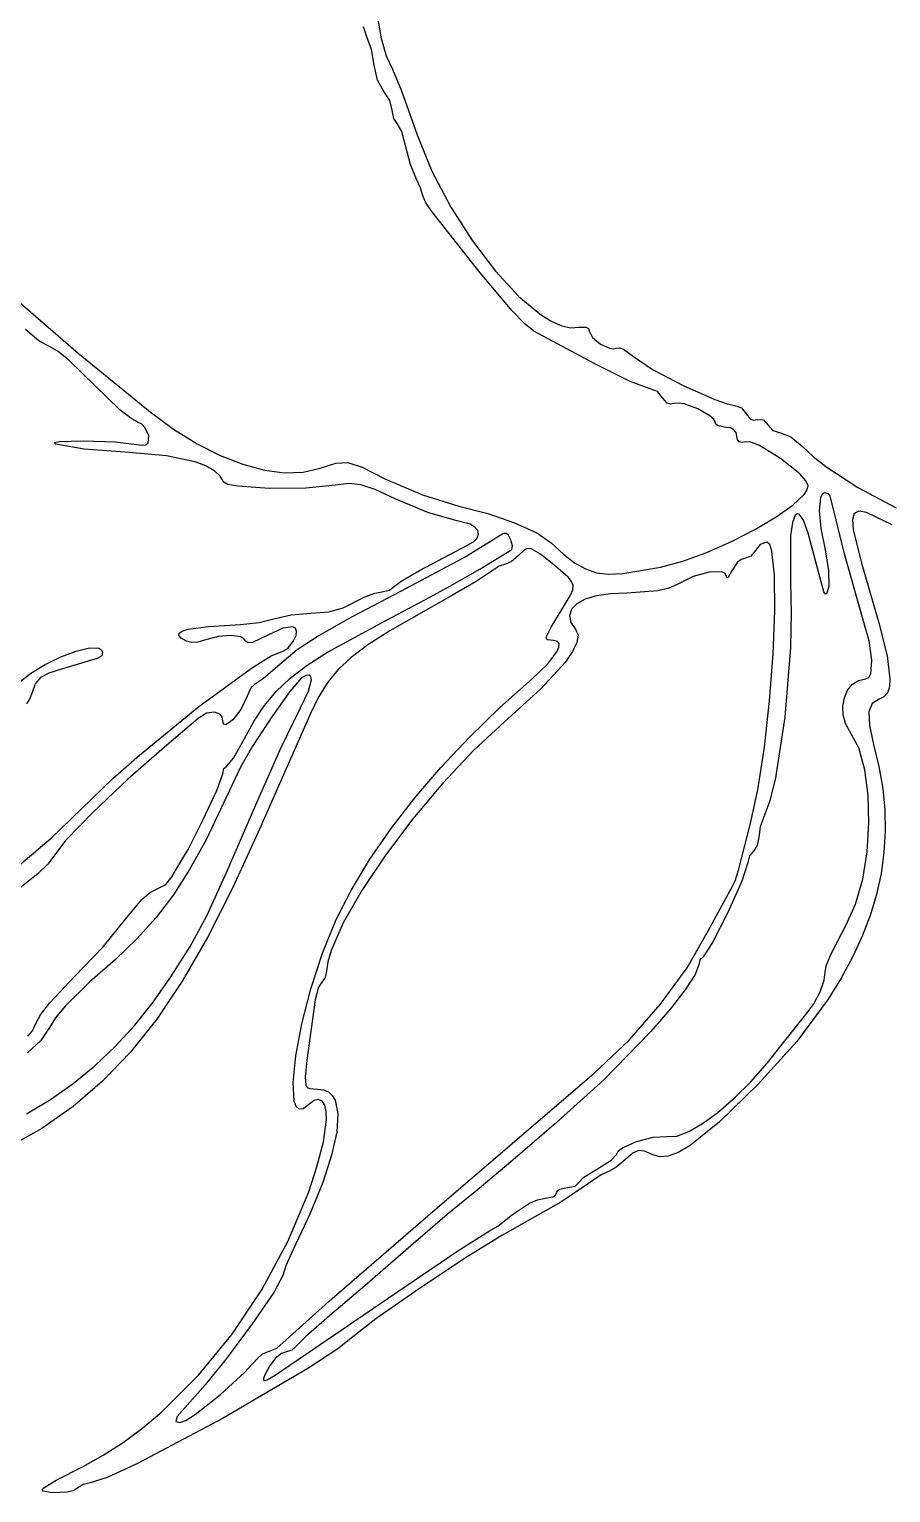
# Model space of a CAD drawing. Extents: x 56 to 1033, y 17 to 979.
# Drawn here: x 665 to 757.8, y 32.7 to 190.3 of the extents above; entities that cross this region are included whole.
import ezdxf

# ---------------------------------------------------------------- set-up
doc = ezdxf.new("R2010")
doc.units = 0

msp = doc.modelspace()

# ---------------------------------------------------------------- linework, layer by layer
at = {"layer": 'Layer 1'}
for p, q in [((702.488479, 191.892773), (702.894548, 189.495171)), ((701.38426, 189.50869), (701.011936, 190.597854)), ((701.875089, 188.156451), (701.38426, 189.50869)), ((702.894548, 189.495171), (703.454471, 187.473695)), ((702.15798, 186.47038), (701.875089, 188.156451)), ((702.522339, 184.842545), (702.15798, 186.47038)), ((703.454471, 187.473695), (704.15585, 186.03782)), ((704.15585, 186.03782), (705.104475, 183.71832)), ((703.20919, 183.63018), (702.522339, 184.842545)), ((703.856452, 182.659399), (703.20919, 183.63018)), ((705.104475, 183.71832), (706.79317, 178.96885)), ((704.12567, 181.61241), (703.856452, 182.659399)), ((704.279091, 180.739744), (704.12567, 181.61241)), ((704.64795, 180.18831), (704.279091, 180.739744)), ((705.138336, 179.312674), (704.64795, 180.18831)), ((705.58388, 177.66078), (705.138336, 179.312674)), ((706.79317, 178.96885), (708.389441, 175.041474)), ((706.076142, 175.754399), (705.58388, 177.66078)), ((706.67879, 174.26702), (706.076142, 175.754399)), ((708.389441, 175.041474), (710.417668, 171.178422)), ((707.165702, 173.254268), (706.67879, 174.26702)), ((707.37993, 172.48897), (707.165702, 173.254268)), ((707.681772, 171.726825), (707.37993, 172.48897)), ((708.37978, 170.72171), (707.681772, 171.726825)), ((713.59568, 164.09854), (708.37978, 170.72171)), ((710.417668, 171.178422), (712.744616, 167.538396)), ((712.744616, 167.538396), (715.237051, 164.2801)), ((717.039999, 160.009191), (713.59568, 164.09854)), ((715.237051, 164.2801), (717.761739, 161.562235)), ((664.105526, 160.837055), (670.291504, 155.431918)), ((717.761739, 161.562235), (720.185444, 159.543503)), ((718.440193, 158.575421), (717.039999, 160.009191)), ((720.185444, 159.543503), (721.317793, 158.845907)), ((666.072309, 156.790309), (664.63345, 157.99198)), ((719.37299, 157.82347), (718.440193, 158.575421)), ((725.92169, 154.30219), (719.37299, 157.82347)), ((721.317793, 158.845907), (722.374933, 158.382607)), ((722.374933, 158.382607), (723.34021, 158.173443)), ((723.34021, 158.173443), (724.19697, 158.23825)), ((724.19697, 158.23825), (725.005483, 158.252482)), ((725.005483, 158.252482), (725.245419, 158.09742)), ((725.245419, 158.09742), (725.3326, 157.84847)), ((725.3326, 157.84847), (725.693319, 157.12383)), ((667.39677, 156.06014), (666.072309, 156.790309)), ((725.693319, 157.12383), (726.540174, 156.425732)), ((726.540174, 156.425732), (727.520212, 155.975941)), ((668.14969, 155.61781), (667.39677, 156.06014)), ((669.280876, 154.705077), (668.14969, 155.61781)), ((672.06529, 152.00114), (669.280876, 154.705077)), ((670.291504, 155.431918), (678.04754, 149.10713)), ((727.520212, 155.975941), (727.949877, 155.913462)), ((727.949877, 155.913462), (728.28048, 155.99622)), ((728.28048, 155.99622), (728.591083, 156.027155)), ((728.591083, 156.027155), (729.034914, 155.863015)), ((729.034914, 155.863015), (730.08538, 155.07095)), ((730.08538, 155.07095), (732.155276, 153.679895)), ((729.742325, 152.396279), (725.92169, 154.30219)), ((732.155276, 153.679895), (735.502766, 151.934431)), ((674.840203, 149.31878), (672.06529, 152.00114)), ((731.89673, 151.59376), (729.742325, 152.396279)), ((732.686834, 151.304078), (731.89673, 151.59376)), ((735.502766, 151.934431), (738.868813, 150.441824)), ((733.22712, 150.63179), (732.686834, 151.304078)), ((733.73208, 150.059429), (733.22712, 150.63179)), ((734.079521, 149.960321), (733.73208, 150.059429)), ((734.43807, 150.01266), (734.079521, 149.960321)), ((734.909153, 150.067134), (734.43807, 150.01266)), ((735.544007, 149.970825), (734.909153, 150.067134)), ((737.025683, 149.45246), (735.544007, 149.970825)), ((738.868813, 150.441824), (740.165347, 149.980112)), ((740.165347, 149.980112), (740.99438, 149.80934)), ((740.99438, 149.80934), (741.711859, 149.539817)), ((675.961041, 148.429386), (674.840203, 149.31878)), ((676.70133, 148.01558), (675.961041, 148.429386)), ((678.04754, 149.10713), (680.570884, 147.255339)), ((738.324399, 148.710768), (737.025683, 149.45246)), ((738.730555, 148.335299), (738.324399, 148.710768)), ((738.88146, 147.99895), (738.730555, 148.335299)), ((741.711859, 149.539817), (742.21591, 148.89186)), ((742.21591, 148.89186), (742.708353, 148.337435)), ((742.708353, 148.337435), (743.047862, 148.241585)), ((743.047862, 148.241585), (743.39788, 148.29286)), ((743.39788, 148.29286), (744.082473, 148.261224)), ((744.082473, 148.261224), (744.56302, 147.73758)), ((677.142238, 147.80105), (676.70133, 148.01558)), ((677.49618, 147.449222), (677.142238, 147.80105)), ((677.899961, 146.553606), (677.49618, 147.449222)), ((680.570884, 147.255339), (683.098581, 145.692342)), ((738.974427, 147.78695), (738.88146, 147.99895)), ((739.227554, 147.613354), (738.974427, 147.78695)), ((740.05964, 147.45299), (739.227554, 147.613354)), ((740.534562, 147.382972), (740.05964, 147.45299)), ((740.907236, 147.187389), (740.534562, 147.382972)), ((741.15065, 146.887943), (740.907236, 147.187389)), ((741.23779, 146.50634), (741.15065, 146.887943)), ((744.56302, 147.73758), (745.097209, 147.120572)), ((745.097209, 147.120572), (745.91078, 146.86394)), ((745.91078, 146.86394), (747.030176, 146.43352)), ((667.723245, 145.823132), (668.270558, 145.944823)), ((667.89731, 145.64185), (667.723245, 145.823132)), ((670.946873, 145.118256), (667.89731, 145.64185)), ((668.270558, 145.944823), (670.849701, 146.017325)), ((670.849701, 146.017325), (674.275499, 145.875147)), ((675.79714, 144.74797), (670.946873, 145.118256)), ((674.275499, 145.875147), (677.18871, 145.53408)), ((677.18871, 145.53408), (677.583376, 145.555039)), ((677.583376, 145.555039), (677.826272, 145.768602)), ((677.826272, 145.768602), (677.899961, 146.553606)), ((683.098581, 145.692342), (685.594647, 144.430061)), ((741.297298, 146.123585), (741.23779, 146.50634)), ((741.472318, 145.893969), (741.297298, 146.123585)), ((741.757591, 145.821191), (741.472318, 145.893969)), ((742.14786, 145.90895), (741.757591, 145.821191)), ((742.741081, 145.867934), (742.14786, 145.90895)), ((743.647853, 145.497808), (742.741081, 145.867934)), ((745.917965, 144.111791), (743.647853, 145.497808)), ((747.030176, 146.43352), (748.29976, 145.39866)), ((748.29976, 145.39866), (749.429043, 144.327478)), ((679.830215, 144.395958), (675.79714, 144.74797)), ((682.90338, 143.73328), (679.830215, 144.395958)), ((684.064392, 143.290361), (682.90338, 143.73328)), ((685.594647, 144.430061), (688.023101, 143.48042)), ((688.023101, 143.48042), (690.34796, 142.855342)), ((696.34114, 143.04671), (698.049343, 143.60403)), ((698.049343, 143.60403), (699.347654, 143.672283)), ((699.347654, 143.672283), (700.89209, 143.145699)), ((747.990024, 142.434026), (745.917965, 144.111791)), ((749.429043, 144.327478), (750.820755, 143.224992)), ((684.9667, 142.775679), (684.064392, 143.290361)), ((685.604063, 142.191203), (684.9667, 142.775679)), ((685.97024, 141.5389), (685.604063, 142.191203)), ((690.34796, 142.855342), (692.533241, 142.566748)), ((692.533241, 142.566748), (694.542962, 142.626564)), ((694.542962, 142.626564), (696.34114, 143.04671)), ((700.89209, 143.145699), (703.33867, 141.91851)), ((703.33867, 141.91851), (707.392007, 140.165811)), ((748.649231, 141.699215), (747.990024, 142.434026)), ((750.820755, 143.224992), (754.263317, 140.980137)), ((686.423944, 141.293696), (685.97024, 141.5389)), ((687.498803, 141.099143), (686.423944, 141.293696)), ((690.871315, 140.878547), (687.498803, 141.099143)), ((694.80644, 140.910233), (690.871315, 140.878547)), ((698.02284, 141.22732), (694.80644, 140.910233)), ((699.432003, 141.406827), (698.02284, 141.22732)), ((700.729198, 141.275379), (699.432003, 141.406827)), ((702.275014, 140.749624), (700.729198, 141.275379)), ((704.43004, 139.74621), (702.275014, 140.749624)), ((748.46226, 140.230768), (748.784154, 140.722932)), ((748.89586, 141.14764), (748.649231, 141.699215)), ((748.784154, 140.722932), (748.89586, 141.14764)), ((750.66327, 140.38409), (750.410252, 140.250561)), ((751.07931, 140.296778), (750.66327, 140.38409)), ((754.263317, 140.980137), (758.371156, 138.772152)), ((707.944041, 138.271164), (704.43004, 139.74621)), ((707.392007, 140.165811), (711.30238, 138.97139)), ((711.30238, 138.97139), (714.402842, 138.175965)), ((745.469462, 137.806229), (747.267238, 139.087808)), ((747.267238, 139.087808), (748.46226, 140.230768)), ((750.231873, 139.871426), (750.097963, 138.505038)), ((750.410252, 140.250561), (750.231873, 139.871426)), ((751.25235, 140.0869), (751.07931, 140.296778)), ((752.809563, 133.828044), (751.25235, 140.0869)), ((710.81986, 137.46829), (707.944041, 138.271164)), ((712.498393, 137.02419), (710.81986, 137.46829)), ((714.402842, 138.175965), (717.294556, 137.169693)), ((717.294556, 137.169693), (719.669935, 136.075246)), ((743.227601, 136.4735), (745.469462, 137.806229)), ((747.208512, 137.216095), (747.009642, 135.749185)), ((747.51596, 138.001868), (747.208512, 137.216095)), ((747.704949, 138.132618), (747.51596, 138.001868)), ((747.914542, 138.085033), (747.704949, 138.132618)), ((748.386816, 137.444124), (747.914542, 138.085033)), ((748.915339, 136.057672), (748.386816, 137.444124)), ((750.097963, 138.505038), (750.259406, 136.542327)), ((753.857006, 138.182413), (753.666864, 137.526921)), ((753.666864, 137.526921), (753.757888, 136.420999)), ((754.353631, 138.42041), (753.857006, 138.182413)), ((755.182054, 138.27385), (754.353631, 138.42041)), ((757.93556, 136.958805), (755.182054, 138.27385)), ((715.75321, 135.80062), (712.161893, 133.57383)), ((713.027616, 136.702012), (712.498393, 137.02419)), ((713.338815, 136.334913), (713.027616, 136.702012)), ((713.273148, 135.531437), (713.423491, 135.939263)), ((713.423491, 135.939263), (713.338815, 136.334913)), ((716.106211, 136.014881), (715.75321, 135.80062)), ((716.399306, 136.025471), (716.106211, 136.014881)), ((716.645266, 135.827953), (716.399306, 136.025471)), ((716.85686, 135.41789), (716.645266, 135.827953)), ((719.669935, 136.075246), (721.22139, 135.0153)), ((740.700322, 135.177089), (743.227601, 136.4735)), ((747.009642, 135.749185), (747.0074, 130.85782)), ((749.48267, 133.90421), (748.915339, 136.057672)), ((750.259406, 136.542327), (750.71407, 134.2407)), ((753.757888, 136.420999), (754.68217, 132.726115)), ((707.05389, 132.044885), (712.23341, 134.74474)), ((712.23341, 134.74474), (712.879286, 135.127805)), ((712.879286, 135.127805), (713.273148, 135.531437)), ((713.549705, 132.164658), (717.01116, 134.29617)), ((717.056755, 134.686083), (716.85686, 135.41789)), ((717.01116, 134.29617), (717.056755, 134.686083)), ((718.358658, 134.273755), (717.6751, 133.609845)), ((718.691717, 134.395257), (718.358658, 134.273755)), ((719.067117, 134.363251), (718.691717, 134.395257)), ((720.089403, 133.799102), (719.067117, 134.363251)), ((721.22139, 135.0153), (722.556324, 133.786958)), ((735.424184, 133.0431), (738.046294, 134.004467)), ((738.046294, 134.004467), (740.700322, 135.177089)), ((743.21819, 134.19859), (742.732078, 133.574524)), ((743.722673, 134.822641), (743.21819, 134.19859)), ((744.45937, 135.0822), (743.722673, 134.822641)), ((744.767998, 134.833686), (744.45937, 135.0822)), ((745.006123, 134.122707), (744.767998, 134.833686)), ((745.283151, 131.520746), (745.006123, 134.122707)), ((750.71407, 134.2407), (751.095036, 132.034174)), ((712.161893, 133.57383), (705.00941, 129.76436)), ((715.614351, 132.490906), (714.77606, 131.925175)), ((716.32392, 132.726195), (715.614351, 132.490906)), ((716.975671, 132.985774), (716.32392, 132.726195)), ((717.6751, 133.609845), (716.975671, 132.985774)), ((721.71444, 132.502075), (720.089403, 133.799102)), ((723.06525, 131.307963), (721.71444, 132.502075)), ((722.556324, 133.786958), (723.756663, 132.854323)), ((723.756663, 132.854323), (724.909202, 132.197969)), ((732.99266, 132.38046), (735.424184, 133.0431)), ((741.290099, 132.925608), (740.66724, 131.98953)), ((741.671515, 133.210366), (741.290099, 132.925608)), ((742.03955, 133.31495), (741.671515, 133.210366)), ((742.732078, 133.574524), (742.03955, 133.31495)), ((750.588124, 129.731249), (749.48267, 133.90421)), ((754.77452, 126.8352), (752.809563, 133.828044)), ((754.68217, 132.726115), (756.50419, 126.400985)), ((704.22514, 130.22235), (705.086136, 130.877401)), ((705.086136, 130.877401), (707.05389, 132.044885)), ((710.31124, 130.35965), (713.549705, 132.164658)), ((714.77606, 131.925175), (713.167516, 130.840858)), ((723.424362, 130.852279), (723.06525, 131.307963)), ((723.582686, 130.416888), (723.424362, 130.852279)), ((724.909202, 132.197969), (726.10073, 131.79847)), ((726.10073, 131.79847), (727.418041, 131.6364)), ((727.418041, 131.6364), (728.947927, 131.692334)), ((728.947927, 131.692334), (732.99259, 132.38051)), ((732.99259, 132.38051), (732.99266, 132.38046)), ((736.514469, 131.37183), (734.7938, 130.51965)), ((738.226746, 131.855072), (736.514469, 131.37183)), ((739.54838, 131.902508), (738.226746, 131.855072)), ((739.943253, 131.741903), (739.54838, 131.902508)), ((740.09712, 131.44727), (739.943253, 131.741903)), ((740.153638, 131.247772), (740.09712, 131.44727)), ((740.27997, 131.283505), (740.153638, 131.247772)), ((740.66724, 131.98953), (740.27997, 131.283505)), ((745.315017, 127.691092), (745.283151, 131.520746)), ((747.0074, 130.85782), (747.076938, 127.421446)), ((751.095036, 132.034174), (751.11223, 130.29807)), ((705.00941, 129.76436), (699.728825, 127.004846)), ((701.17242, 129.19146), (702.246368, 129.60749)), ((702.246368, 129.60749), (703.18512, 129.78052)), ((703.18512, 129.78052), (703.838158, 129.910314)), ((703.838158, 129.910314), (704.22514, 130.22235)), ((710.60612, 129.358845), (703.854343, 125.541878)), ((708.24945, 129.19255), (710.31124, 130.35965)), ((713.167516, 130.840858), (710.60612, 129.358845)), ((722.35923, 127.768915), (723.327196, 129.385116)), ((723.327196, 129.385116), (723.547779, 129.946322)), ((723.547779, 129.946322), (723.582686, 130.416888)), ((726.107224, 129.295285), (724.895862, 128.929029)), ((727.604545, 129.526607), (726.107224, 129.295285)), ((729.36612, 129.60722), (727.604545, 129.526607)), ((732.702048, 129.841187), (729.36612, 129.60722)), ((733.91652, 130.127054), (732.702048, 129.841187)), ((734.7938, 130.51965), (733.91652, 130.127054)), ((750.750479, 129.479889), (750.588124, 129.731249)), ((750.885769, 129.504249), (750.750479, 129.479889)), ((751.11223, 130.29807), (750.885769, 129.504249)), ((697.322403, 127.597254), (698.83211, 128.01329)), ((698.83211, 128.01329), (701.17242, 129.19146)), ((702.94772, 126.3818), (708.24945, 129.19255)), ((721.21458, 125.923246), (722.35923, 127.768915)), ((723.417841, 127.854814), (723.194591, 127.178405)), ((723.992166, 128.443614), (723.417841, 127.854814)), ((724.895862, 128.929029), (723.992166, 128.443614)), ((684.334576, 126.009196), (687.79119, 126.20653)), ((687.79119, 126.20653), (689.800344, 126.429028)), ((689.800344, 126.429028), (691.51129, 126.8544)), ((691.51129, 126.8544), (693.253006, 127.256826)), ((693.253006, 127.256826), (695.33598, 127.42421)), ((695.33598, 127.42421), (697.322403, 127.597254)), ((699.728825, 127.004846), (696.240018, 125.039529)), ((697.161781, 123.250981), (702.94772, 126.3818)), ((723.194591, 127.178405), (723.344122, 126.430162)), ((723.344122, 126.430162), (723.88814, 125.62586)), ((745.126289, 123.048523), (745.315017, 127.691092)), ((747.076938, 127.421446), (746.985384, 123.723573)), ((755.467642, 124.439042), (754.77452, 126.8352)), ((756.50419, 126.400985), (757.402996, 122.838889)), ((681.137938, 125.0184), (681.167522, 125.276313)), ((681.40696, 124.72916), (681.137938, 125.0184)), ((681.167522, 125.276313), (681.498845, 125.503623)), ((681.963026, 124.415318), (681.40696, 124.72916)), ((681.498845, 125.503623), (682.13504, 125.701058)), ((682.13504, 125.701058), (684.334576, 126.009196)), ((685.382807, 124.926711), (683.90185, 124.51654)), ((686.75415, 125.044888), (685.382807, 124.926711)), ((687.808258, 124.875466), (686.75415, 125.044888)), ((688.151467, 124.684279), (687.808258, 124.875466)), ((688.33751, 124.42284), (688.151467, 124.684279)), ((690.72354, 125.05869), (689.071923, 124.289213)), ((692.333082, 125.828079), (690.72354, 125.05869)), ((693.397441, 125.967643), (692.333082, 125.828079)), ((693.694913, 125.807943), (693.397441, 125.967643)), ((693.50323, 124.4431), (693.759913, 125.042991)), ((693.819772, 125.498832), (693.694913, 125.807943)), ((693.759913, 125.042991), (693.819772, 125.498832)), ((696.240018, 125.039529), (693.888282, 123.472445)), ((703.854343, 125.541878), (701.505884, 124.039421)), ((720.722867, 124.687731), (720.735394, 124.940323)), ((720.849726, 124.549235), (720.722867, 124.687731)), ((720.735394, 124.940323), (721.21458, 125.923246)), ((721.48563, 124.479075), (720.849726, 124.549235)), ((723.88814, 125.62586), (724.122623, 125.059487)), ((724.122623, 125.059487), (724.001363, 124.283346)), ((668.43511, 122.728852), (670.096981, 123.347911)), ((670.096981, 123.347911), (671.52643, 123.688916)), ((671.52643, 123.688916), (672.527674, 123.668393)), ((672.527674, 123.668393), (672.806537, 123.496474)), ((672.806537, 123.496474), (672.90493, 123.20287)), ((672.90493, 123.20287), (672.834095, 122.855415)), ((682.547736, 124.276673), (681.963026, 124.415318)), ((683.18578, 124.311116), (682.547736, 124.276673)), ((683.90185, 124.51654), (683.18578, 124.311116)), ((688.576165, 124.239437), (688.33751, 124.42284)), ((689.071923, 124.289213), (688.576165, 124.239437)), ((691.09918, 122.838145), (692.2678, 123.3007)), ((693.888282, 123.472445), (692.01891, 121.90763)), ((692.2678, 123.3007), (692.888118, 123.636288)), ((692.888118, 123.636288), (693.50323, 124.4431)), ((694.962493, 121.830641), (697.161781, 123.250981)), ((701.505884, 124.039421), (699.686382, 122.678178)), ((720.861611, 121.97423), (721.853094, 123.278179)), ((721.894329, 124.395803), (721.48563, 124.479075)), ((721.853094, 123.278179), (722.068849, 123.778924)), ((722.085665, 124.156943), (721.894329, 124.395803)), ((722.068849, 123.778924), (722.085665, 124.156943)), ((723.531667, 123.306842), (722.720843, 122.13938)), ((724.001363, 124.283346), (723.531667, 123.306842)), ((744.74153, 118.007812), (745.126289, 123.048523)), ((746.985384, 123.723573), (746.395624, 116.217911)), ((755.767543, 122.365318), (755.467642, 124.439042)), ((665.19724, 120.990473), (666.736602, 121.915215)), ((666.736602, 121.915215), (668.43511, 122.728852)), ((668.61627, 121.45189), (667.159074, 120.987912)), ((672.358648, 122.55511), (668.61627, 121.45189)), ((672.834095, 122.855415), (672.358648, 122.55511)), ((683.300788, 117.366941), (689.057292, 121.57274)), ((689.057292, 121.57274), (691.09918, 122.838145)), ((692.01891, 121.90763), (690.258349, 120.398469)), ((693.135108, 120.430312), (694.962493, 121.830641)), ((699.686382, 122.678178), (698.278842, 121.361042)), ((719.18491, 120.376545), (720.861611, 121.97423)), ((722.720843, 122.13938), (720.105041, 119.269197)), ((755.658427, 120.90656), (755.767543, 122.365318)), ((757.402996, 122.838889), (757.710431, 120.3641)), ((664.012808, 120.0381), (665.19724, 120.990473)), ((665.682114, 119.835553), (665.34008, 118.89574)), ((666.234734, 120.491039), (665.682114, 119.835553)), ((667.159074, 120.987912), (666.234734, 120.491039)), ((690.258349, 120.398469), (689.29125, 119.76914)), ((691.611711, 118.99247), (693.135108, 120.430312)), ((694.3424, 120.46372), (693.089363, 118.995809)), ((694.822115, 120.724369), (694.3424, 120.46372)), ((695.159659, 120.770159), (694.822115, 120.724369)), ((695.097077, 119.051021), (695.410024, 120.26642)), ((695.355479, 120.613404), (695.159659, 120.770159)), ((695.410024, 120.26642), (695.355479, 120.613404)), ((697.166265, 119.990911), (696.231657, 118.47068)), ((698.278842, 121.361042), (697.166265, 119.990911)), ((715.701887, 117.273942), (719.18491, 120.376545)), ((753.66786, 119.770791), (754.331237, 120.199551)), ((754.331237, 120.199551), (755.1245, 120.3553)), ((755.1245, 120.3553), (755.445552, 120.499209)), ((755.445552, 120.499209), (755.658427, 120.90656)), ((757.710431, 120.3641), (757.642635, 119.494861)), ((665.34008, 118.89574), (665.104411, 118.227735)), ((688.48285, 118.48618), (687.815313, 117.072652)), ((688.887928, 119.391686), (688.48285, 118.48618)), ((689.29125, 119.76914), (688.887928, 119.391686)), ((690.32439, 117.459588), (691.611711, 118.99247)), ((693.089363, 118.995809), (691.070494, 116.169449)), ((694.2244, 117.22248), (695.097077, 119.051021)), ((696.231657, 118.47068), (695.35802, 116.703245)), ((720.105041, 119.269197), (716.21242, 115.74803)), ((752.633003, 117.423793), (752.801148, 118.325179)), ((752.801148, 118.325179), (753.151965, 119.126756)), ((753.151965, 119.126756), (753.66786, 119.770791)), ((757.064514, 118.413528), (756.55439, 118.169765)), ((757.427296, 118.849948), (757.064514, 118.413528)), ((757.642635, 119.494861), (757.427296, 118.849948)), ((665.104411, 118.227735), (664.722247, 117.671695)), ((676.892439, 112.150421), (683.300788, 117.366941)), ((684.968186, 116.78862), (684.114841, 116.653617)), ((685.610634, 116.50699), (684.968186, 116.78862)), ((687.815313, 117.072652), (686.9439, 115.942303)), ((689.205231, 115.77414), (690.32439, 117.459588)), ((695.35802, 116.703245), (689.67687, 103.861245)), ((692.12465, 112.903635), (694.2244, 117.22248)), ((712.421452, 114.08326), (715.701887, 117.273942)), ((744.185307, 112.983738), (744.74153, 118.007812)), ((752.665126, 116.480332), (752.633003, 117.423793)), ((755.781123, 117.709792), (755.429491, 116.79439)), ((755.429491, 116.79439), (755.489919, 115.345843)), ((756.55439, 118.169765), (755.781123, 117.709792)), ((683.22847, 116.08455), (679.59792, 112.99187)), ((684.114841, 116.653617), (683.22847, 116.08455)), ((685.797185, 116.215386), (685.610634, 116.50699)), ((685.86431, 115.82616), (685.797185, 116.215386)), ((685.951704, 115.485953), (685.86431, 115.82616)), ((686.187327, 115.418887), (685.951704, 115.485953)), ((686.9439, 115.942303), (686.187327, 115.418887)), ((688.18632, 113.8786), (689.205231, 115.77414)), ((691.070494, 116.169449), (689.054623, 113.106806)), ((716.21242, 115.74803), (712.903271, 112.684622)), ((746.395624, 116.217911), (745.391367, 109.690004)), ((752.915114, 115.55253), (752.665126, 116.480332)), ((753.40056, 114.69812), (752.915114, 115.55253)), ((755.489919, 115.345843), (755.95283, 113.286435)), ((687.040683, 111.807166), (688.18632, 113.8786)), ((709.363158, 110.828543), (712.421452, 114.08326)), ((754.348047, 112.917682), (753.40056, 114.69812)), ((674.035746, 109.621616), (676.892439, 112.150421)), ((679.59792, 112.99187), (675.647749, 109.547918)), ((689.054623, 113.106806), (687.81058, 110.93005)), ((689.42397, 106.80648), (692.12465, 112.903635)), ((712.903271, 112.684622), (709.566376, 109.130539)), ((743.482185, 108.391075), (744.185307, 112.983738)), ((755.003293, 110.560555), (754.348047, 112.917682)), ((755.95283, 113.286435), (756.526721, 110.911408)), ((687.81058, 110.93005), (684.038891, 102.954291)), ((685.86434, 110.13917), (685.994128, 110.700423)), ((685.994128, 110.700423), (686.30615, 110.93919)), ((686.30615, 110.93919), (687.040683, 111.807166)), ((706.546556, 107.533835), (709.363158, 110.828543)), ((755.369675, 107.797084), (755.003293, 110.560555)), ((756.526721, 110.911408), (756.92601, 108.56438)), ((671.7264, 107.3903), (674.035746, 109.621616)), ((675.647749, 109.547918), (671.867401, 105.970049)), ((685.215743, 108.33797), (685.86434, 110.13917)), ((709.566376, 109.130539), (706.346279, 105.288652)), ((745.391367, 109.690004), (744.781692, 107.214324)), ((667.384725, 103.194754), (671.7264, 107.3903)), ((683.740319, 105.127), (685.215743, 108.33797)), ((703.991199, 104.223178), (706.546556, 107.533835)), ((742.65673, 104.6446), (743.482185, 108.391075)), ((744.781692, 107.214324), (744.12586, 105.48902)), ((755.45057, 104.797614), (755.369675, 107.797084)), ((756.92601, 108.56438), (757.149507, 106.241846)), ((671.867401, 105.970049), (668.946413, 102.938365)), ((686.282374, 99.493143), (689.42397, 106.80648)), ((757.149507, 106.241846), (757.196022, 103.940302)), ((682.143618, 101.968973), (683.740319, 105.127)), ((701.716637, 100.920615), (703.991199, 104.223178)), ((706.346279, 105.288652), (703.387525, 101.361835)), ((741.38592, 99.73731), (742.65673, 104.6446)), ((743.750368, 104.428376), (743.59419, 103.31473)), ((744.12586, 105.48902), (743.750368, 104.428376)), ((755.249357, 101.732488), (755.45057, 104.797614)), ((662.740797, 99.254853), (667.384725, 103.194754)), ((668.946413, 102.938365), (667.57432, 101.13297)), ((684.038891, 102.954291), (682.304407, 99.828884)), ((689.67687, 103.861245), (686.931973, 97.829528)), ((743.59419, 103.31473), (743.421156, 102.394621)), ((757.196022, 103.940302), (757.064363, 101.656244)), ((667.57432, 101.13297), (667.048388, 100.410148)), ((681.13119, 100.3266), (682.143618, 101.968973)), ((699.742424, 97.65019), (701.716637, 100.920615)), ((703.387525, 101.361835), (700.834658, 97.552961)), ((742.58908, 101.290729), (742.41603, 100.57923)), ((743.00513, 101.79927), (742.58908, 101.290729)), ((743.421156, 102.394621), (743.00513, 101.79927)), ((754.769412, 98.77205), (755.249357, 101.732488)), ((757.064363, 101.656244), (756.753341, 99.386169)), ((665.969909, 99.370103), (662.78404, 96.89463)), ((667.048388, 100.410148), (665.969909, 99.370103)), ((680.3976, 99.01873), (681.13119, 100.3266)), ((682.304407, 99.828884), (680.551596, 97.108025)), ((684.140786, 94.834452), (686.282374, 99.493143)), ((741.053366, 98.610731), (741.38592, 99.73731)), ((742.41603, 100.57923), (741.751087, 98.573104)), ((756.753341, 99.386169), (756.261765, 97.126571)), ((678.67331, 97.65736), (679.736969, 98.200844)), ((679.736969, 98.200844), (680.3976, 99.01873)), ((686.931973, 97.829528), (684.225624, 92.498075)), ((738.14851, 93.22869), (740.70834, 97.97007)), ((741.751087, 98.573104), (740.240394, 95.190186)), ((740.70834, 97.97007), (741.053366, 98.610731)), ((754.014114, 96.086646), (754.769412, 98.77205)), ((675.39338, 94.48449), (677.152696, 96.58175)), ((677.152696, 96.58175), (677.996657, 97.299313)), ((677.996657, 97.299313), (678.67331, 97.65736)), ((680.551596, 97.108025), (678.691033, 94.663888)), ((698.08811, 94.435945), (699.742424, 97.65019)), ((700.834658, 97.552961), (698.832222, 94.064904)), ((756.261765, 97.126571), (755.588445, 94.873948)), ((678.691033, 94.663888), (676.633293, 92.368647)), ((682.354843, 91.52275), (684.140786, 94.834452)), ((740.240394, 95.190186), (738.610156, 91.959566)), ((752.98684, 93.84662), (754.014114, 96.086646)), ((755.588445, 94.873948), (754.73219, 92.624794)), ((672.982961, 91.498794), (675.39338, 94.48449)), ((696.592008, 90.813629), (698.08811, 94.435945)), ((698.832222, 94.064904), (697.524761, 91.100536)), ((735.857098, 89.236026), (738.14851, 93.22869)), ((751.327259, 90.665084), (752.98684, 93.84662)), ((669.89701, 88.28719), (672.982961, 91.498794)), ((676.633293, 92.368647), (674.28895, 90.094476)), ((680.28018, 88.25038), (682.354843, 91.52275)), ((684.225624, 92.498075), (681.515156, 87.808348)), ((738.610156, 91.959566), (737.58658, 90.41033)), ((754.73219, 92.624794), (753.691809, 90.375606)), ((674.28895, 90.094476), (671.56858, 87.71355)), ((695.339636, 86.980784), (696.592008, 90.813629)), ((697.176817, 89.878133), (697.05682, 88.86273)), ((697.524761, 91.100536), (697.176817, 89.878133)), ((737.253045, 90.092934), (737.1143, 89.60558)), ((737.58658, 90.41033), (737.253045, 90.092934)), ((750.852356, 89.460336), (751.327259, 90.665084)), ((753.691809, 90.375606), (752.466113, 88.12288)), ((667.20552, 85.411166), (669.89701, 88.28719)), ((697.05682, 88.86273), (696.902054, 88.175617)), ((732.981176, 85.267145), (735.857098, 89.236026)), ((736.732036, 88.526089), (735.6643, 86.874609)), ((737.1143, 89.60558), (736.732036, 88.526089)), ((750.633178, 87.9097), (750.73072, 88.77522)), ((750.73072, 88.77522), (750.852356, 89.460336)), ((671.56858, 87.71355), (668.885341, 85.09318)), ((678.378467, 85.541601), (680.28018, 88.25038)), ((681.515156, 87.808348), (678.757901, 83.701808)), ((694.370342, 83.204146), (695.339636, 86.980784)), ((696.171388, 87.150244), (695.823898, 85.769109)), ((696.52996, 87.69963), (696.171388, 87.150244)), ((696.902054, 88.175617), (696.52996, 87.69963)), ((735.6643, 86.874609), (734.029677, 84.782516)), ((750.178784, 86.658579), (750.633178, 87.9097)), ((752.466113, 88.12288), (751.053911, 85.863112)), ((666.252685, 84.151677), (667.20552, 85.411166)), ((676.386975, 83.047632), (678.378467, 85.541601)), ((695.823898, 85.769109), (694.92531, 79.26676)), ((729.620921, 81.447161), (732.981176, 85.267145)), ((751.053911, 85.863112), (747.665225, 81.308432)), ((748.79806, 84.36547), (749.517192, 85.363341)), ((749.517192, 85.363341), (750.178784, 86.658579)), ((665.74349, 83.23235), (666.252685, 84.151677)), ((667.848485, 83.831141), (667.20567, 82.81547)), ((668.885341, 85.09318), (667.848485, 83.831141)), ((678.757901, 83.701808), (675.911193, 80.119916)), ((734.029677, 84.782516), (731.94675, 82.381189)), ((746.25417, 81.18138), (748.79806, 84.36547)), ((664.883843, 81.863563), (665.379132, 82.45599)), ((665.379132, 82.45599), (665.74349, 83.23235)), ((667.20567, 82.81547), (666.27375, 81.41262)), ((674.295954, 80.759862), (676.386975, 83.047632)), ((693.723475, 79.750456), (694.370342, 83.204146)), ((731.94675, 82.381189), (726.910325, 77.17634)), ((666.27375, 81.41262), (664.83195, 80.064416)), ((672.095651, 78.669679), (674.295954, 80.759862)), ((725.87651, 77.90119), (729.620921, 81.447161)), ((747.665225, 81.308432), (743.51623, 76.683535)), ((744.511074, 78.981073), (746.25417, 81.18138)), ((675.911193, 80.119916), (672.932363, 77.004134)), ((693.438383, 76.886452), (693.723475, 79.750456)), ((694.92531, 79.26676), (694.742348, 77.505323)), ((742.718073, 76.967657), (744.511074, 78.981073)), ((669.776314, 76.768471), (672.095651, 78.669679)), ((694.742348, 77.505323), (694.80599, 76.584238)), ((707.95491, 62.51879), (725.87651, 77.90119)), ((667.328191, 75.047626), (669.776314, 76.768471)), ((672.932363, 77.004134), (669.778745, 74.295923)), ((693.554416, 74.878873), (693.438383, 76.886452)), ((694.80599, 76.584238), (694.962042, 76.353745)), ((694.962042, 76.353745), (695.217849, 76.231243)), ((695.217849, 76.231243), (696.07954, 76.17408)), ((696.07954, 76.17408), (696.715513, 76.097347)), ((696.715513, 76.097347), (697.242321, 75.869602)), ((697.242321, 75.869602), (697.660522, 75.49453)), ((726.910325, 77.17634), (721.5037, 72.31108)), ((743.51623, 76.683535), (739.361325, 72.635175)), ((740.924871, 75.181204), (742.718073, 76.967657)), ((664.741531, 73.498533), (667.328191, 75.047626)), ((669.778745, 74.295923), (666.40767, 71.936745)), ((693.775151, 74.279599), (693.554416, 74.878873)), ((694.110922, 73.994458), (693.775151, 74.279599)), ((695.14725, 74.499945), (694.566649, 74.056792)), ((695.711161, 74.936895), (695.14725, 74.499945)), ((696.189079, 75.05669), (695.711161, 74.936895)), ((696.571463, 74.88376), (696.189079, 75.05669)), ((696.848775, 74.442536), (696.571463, 74.88376)), ((697.011473, 73.757448), (696.848775, 74.442536)), ((697.660522, 75.49453), (697.970672, 74.975814)), ((697.970672, 74.975814), (698.269047, 73.522184)), ((739.181175, 73.661789), (740.924871, 75.181204)), ((694.566649, 74.056792), (694.110922, 73.994458)), ((696.71649, 70.483305), (697.050019, 72.852927)), ((697.050019, 72.852927), (697.011473, 73.757448)), ((698.269047, 73.522184), (698.141901, 71.53818)), ((739.361325, 72.635175), (736.180337, 70.093069)), ((737.536691, 72.449485), (739.181175, 73.661789)), ((666.40767, 71.936745), (661.983002, 69.45199)), ((698.141901, 71.53818), (697.593689, 69.053269)), ((721.5037, 72.31108), (717.08559, 68.51381)), ((730.405109, 70.526375), (732.1946, 71.002367)), ((732.1946, 71.002367), (733.69557, 71.05598)), ((733.69557, 71.05598), (734.744182, 71.106507)), ((734.744182, 71.106507), (736.041125, 71.584366)), ((736.041125, 71.584366), (737.536691, 72.449485)), ((696.002117, 67.783271), (696.71649, 70.483305)), ((728.27822, 69.13082), (728.447364, 69.470814)), ((728.447364, 69.470814), (728.906511, 69.833895)), ((728.906511, 69.833895), (730.405109, 70.526375)), ((730.649465, 69.5537), (730.039864, 69.27387)), ((731.278101, 69.48751), (730.649465, 69.5537)), ((732.10573, 69.106355), (731.278101, 69.48751)), ((736.180337, 70.093069), (734.905502, 69.35395)), ((697.593689, 69.053269), (696.628865, 66.096921)), ((717.08559, 68.51381), (713.25656, 65.29377)), ((726.21643, 67.59131), (727.672568, 68.501529)), ((727.672568, 68.501529), (728.27822, 69.13082)), ((729.26934, 68.616965), (728.177797, 67.713784)), ((730.039864, 69.27387), (729.26934, 68.616965)), ((732.888023, 68.873757), (732.10573, 69.106355)), ((733.814672, 68.951901), (732.888023, 68.873757)), ((734.905502, 69.35395), (733.814672, 68.951901)), ((695.120056, 65.088025), (696.002117, 67.783271)), ((724.15465, 66.02584), (724.760301, 66.673421)), ((724.760301, 66.673421), (726.21643, 67.59131)), ((726.601129, 66.922814), (725.14659, 65.924305)), ((727.46493, 67.338115), (726.601129, 66.922814)), ((728.177797, 67.713784), (727.46493, 67.338115)), ((692.89342, 59.766678), (695.120056, 65.088025)), ((696.628865, 66.096921), (695.251884, 62.698601)), ((713.25656, 65.29377), (710.01661, 62.64531)), ((721.402438, 64.565588), (721.69198, 64.752897)), ((721.69198, 64.752897), (721.79832, 64.98162)), ((721.79832, 64.98162), (721.891285, 65.210353)), ((721.891285, 65.210353), (722.144409, 65.397665)), ((722.144409, 65.397665), (722.97649, 65.57071)), ((725.14659, 65.924305), (722.280072, 64.002729)), ((722.97649, 65.57071), (723.808563, 65.704412)), ((723.808563, 65.704412), (724.15465, 66.02584)), ((722.280072, 64.002729), (715.90786, 60.397335)), ((717.06342, 62.64922), (718.899703, 63.880445)), ((718.899703, 63.880445), (719.766401, 64.254983)), ((719.766401, 64.254983), (720.45061, 64.39254)), ((720.45061, 64.39254), (721.402438, 64.565588)), ((695.251884, 62.698601), (693.4672, 58.88778)), ((697.640316, 53.592829), (707.95491, 62.51879)), ((710.01661, 62.64531), (705.5985, 58.80487)), ((715.492845, 61.411074), (717.06342, 62.64922)), ((711.196106, 58.745319), (714.5808, 60.88197)), ((715.90786, 60.397335), (712.178587, 58.088281)), ((714.5808, 60.88197), (715.492845, 61.411074)), ((690.117678, 54.628823), (692.89342, 59.766678)), ((693.4672, 58.88778), (692.674063, 57.126081)), ((705.5985, 58.80487), (701.18039, 54.97586)), ((703.6809, 53.64181), (711.196106, 58.745319)), ((692.674063, 57.126081), (692.34417, 56.07074)), ((712.178587, 58.088281), (707.036281, 54.672899)), ((692.34417, 56.07074), (691.369857, 54.274107)), ((686.873927, 49.784024), (690.117678, 54.628823)), ((691.369857, 54.274107), (689.048664, 50.873369)), ((691.51189, 45.343719), (703.68087, 53.64187)), ((701.18039, 54.97586), (697.35136, 51.72853)), ((707.036281, 54.672899), (702.353465, 51.421735)), ((703.68087, 53.64187), (703.6809, 53.64181)), ((692.69471, 49.14949), (697.640316, 53.592829)), ((689.048664, 50.873369), (686.283206, 47.135316)), ((697.35136, 51.72853), (694.797459, 49.519048)), ((702.353465, 51.421735), (700.00266, 49.605335)), ((683.243266, 45.341841), (686.873927, 49.784024)), ((691.678034, 48.265816), (692.69471, 49.14949)), ((694.797459, 49.519048), (693.62052, 48.34131)), ((700.00266, 49.605335), (698.274639, 48.192389)), ((689.57537, 47.09666), (690.132201, 47.662791)), ((690.132201, 47.662791), (690.80949, 47.89827)), ((690.80949, 47.89827), (691.678034, 48.265816)), ((692.209354, 47.688871), (691.525565, 47.130996)), ((692.84207, 47.89832), (692.209354, 47.688871)), ((693.310866, 48.028454), (692.84207, 47.89832)), ((693.62052, 48.34131), (693.310866, 48.028454)), ((698.274639, 48.192389), (695.014581, 46.053825)), ((686.283206, 47.135316), (683.9761, 44.32674)), ((695.014581, 46.053825), (685.919704, 40.726704)), ((688.220748, 45.641169), (689.57537, 47.09666)), ((690.893128, 46.3304), (690.41447, 45.39279)), ((691.525565, 47.130996), (690.893128, 46.3304)), ((679.306792, 41.411835), (683.243266, 45.341841)), ((683.9761, 44.32674), (680.977436, 40.89582)), ((685.6254, 43.26761), (688.220748, 45.641169)), ((690.41447, 45.39279), (690.260142, 44.976822)), ((690.260142, 44.976822), (690.27555, 44.757825)), ((690.27555, 44.757825), (690.634773, 44.844043)), ((690.634773, 44.844043), (691.51189, 45.343719)), ((682.914556, 41.129456), (685.62536, 43.26756)), ((685.62536, 43.26756), (685.6254, 43.26761)), ((677.249217, 39.673138), (679.306792, 41.411835)), ((681.892398, 40.479046), (682.914556, 41.129456)), ((675.1456, 38.10357), (677.249217, 39.673138)), ((685.919704, 40.726704), (676.76073, 35.877698)), ((680.977436, 40.89582), (680.807429, 40.358333)), ((680.807429, 40.358333), (681.28241, 40.24017)), ((681.28241, 40.24017), (681.892398, 40.479046)), ((673.006079, 36.716827), (675.1456, 38.10357)), ((670.84079, 35.526605), (673.006079, 36.716827)), ((667.937206, 34.047744), (670.84079, 35.526605)), ((676.76073, 35.877698), (673.42055, 34.336778)), ((666.423089, 33.001749), (666.592717, 33.231649)), ((666.592717, 33.231649), (667.937206, 34.047744)), ((670.15224, 33.128575), (669.749869, 32.898188)), ((670.832449, 33.57489), (670.15224, 33.128575)), ((671.58036, 33.760535), (670.832449, 33.57489)), ((673.42055, 34.336778), (671.58036, 33.760535)), ((666.544781, 32.853072), (666.423089, 33.001749)), ((667.53085, 32.686765), (666.544781, 32.853072)), ((669.121501, 32.738091), (667.53085, 32.686765)), ((669.749869, 32.898188), (669.121501, 32.738091))]:
    msp.add_line(p, q, dxfattribs=at)

doc.saveas('drawing.dxf')
